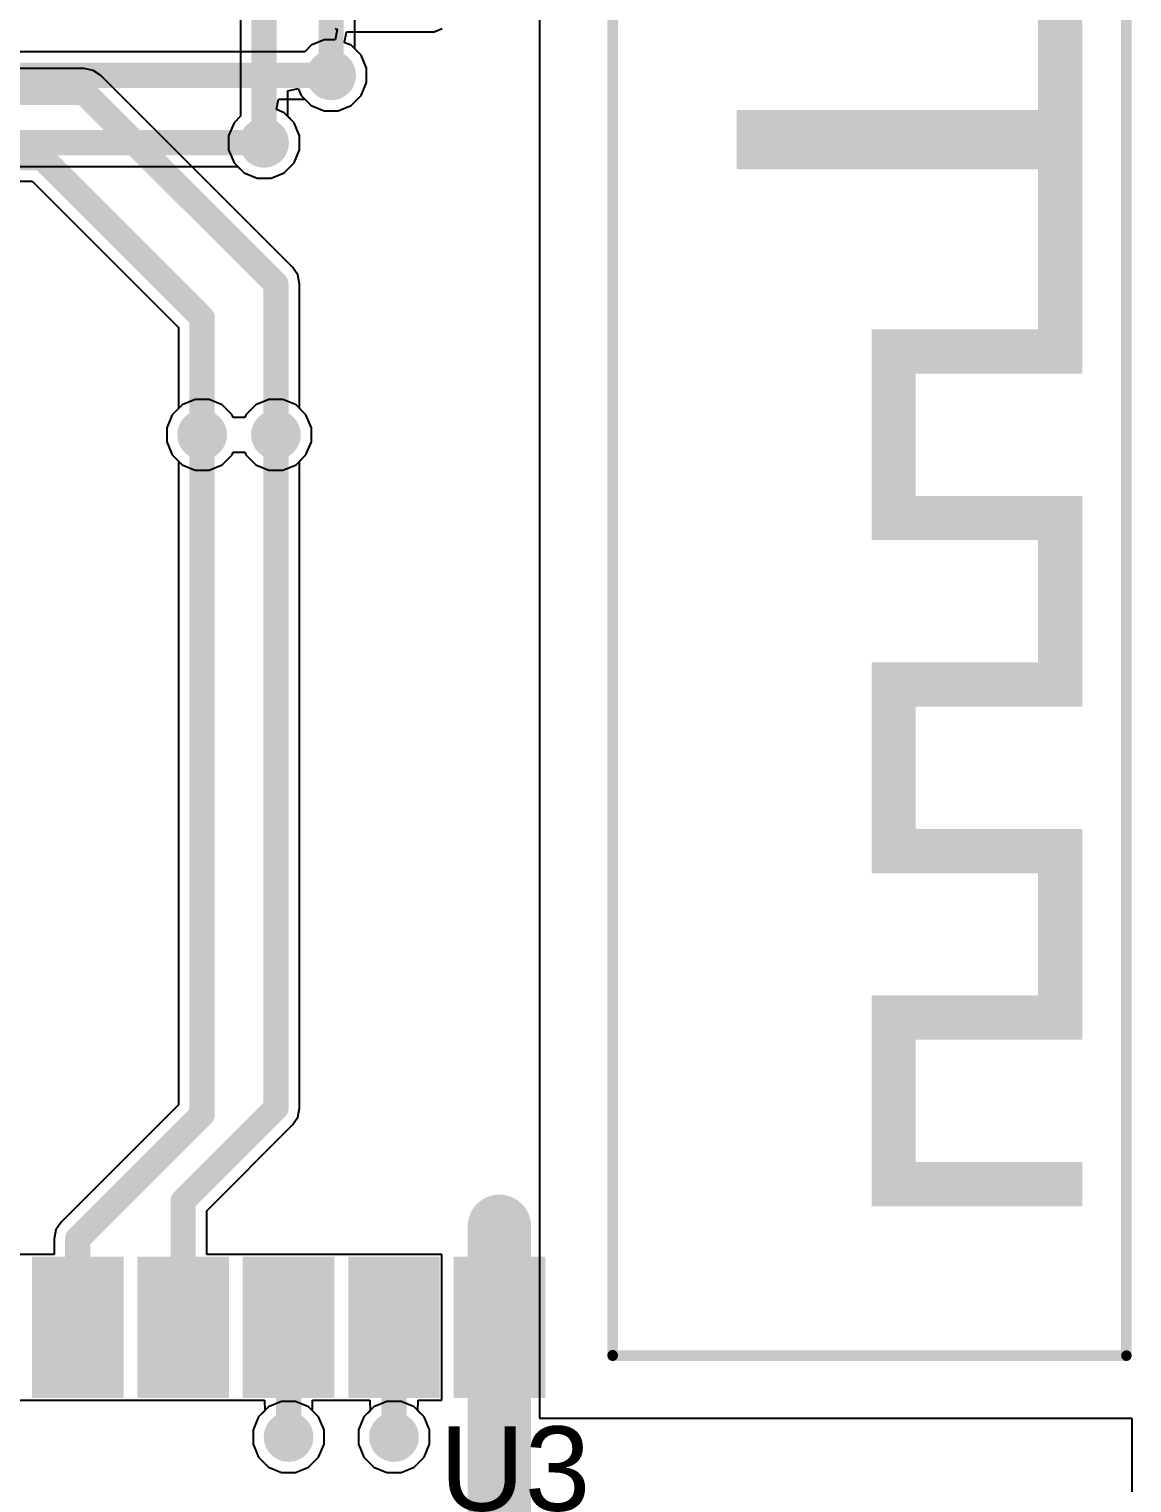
# Model space of a CAD drawing. Header units: millimetres. Extents: x -0.34 to 5.78, y -0.39 to 4.37.
# Drawn here: x 4.939 to 5.462, y 2.725 to 3.415 of the extents above; entities that cross this region are included whole.
import ezdxf

# ---------------------------------------------------------------- set-up
doc = ezdxf.new("R2010")
doc.units = ezdxf.units.MM
doc.header["$MEASUREMENT"] = 0
for name, color, linetype in [('BottomLayer', 5, 'Continuous'), ('BottomSolder', 6, 'Continuous'), ('TopLayer', 1, 'Continuous'), ('TopOverlay', 2, 'Continuous'), ('TopPaste', 8, 'Continuous'), ('TopSolder', 216, 'Continuous'), ('ViaHoleLayer', 16, 'Continuous')]:
    doc.layers.add(name, color=color, linetype=linetype)
doc.styles.add('Arial', font='', dxfattribs={"height": 0.2})
doc.styles.get('Arial').set_extended_font_data('Arial')

# ---------------------------------------------------------------- blocks, each defined once
blk = doc.blocks.new('41_SMD_M______14')
at = {"layer": 'TopLayer'}
for points in [[(0.31496, 0.36732), (0.37402, 0.36732), (0.37402, 0.33189), (0.31496, 0.33189)], [(0.31496, 0.31732), (0.37402, 0.31732), (0.37402, 0.28189), (0.31496, 0.28189)], [(0.31496, 0.26732), (0.37402, 0.26732), (0.37402, 0.23189), (0.31496, 0.23189)], [(0.31496, 0.21732), (0.37402, 0.21732), (0.37402, 0.18189), (0.31496, 0.18189)], [(0.31496, 0.16732), (0.37402, 0.16732), (0.37402, 0.13189), (0.31496, 0.13189)]]:
    blk.add_hatch(color=1, dxfattribs=at).paths.add_polyline_path(points)
at = {"layer": 'TopOverlay'}
for points in [[(-0.302, 0.6051), (-0.205, 0.6051), (-0.205, 0.6261), (-0.302, 0.6261)], [(-0.205, 0.6261), (-0.233, 0.6261), (-0.233, 0.4621), (-0.205, 0.4621)], [(-0.208, 0.6051), (-0.108, 0.6051), (-0.108, 0.6261), (-0.208, 0.6261)], [(-0.108, 0.5261), (-0.108, 0.6261), (-0.129, 0.6261), (-0.129, 0.5261)], [(-0.029, 0.5261), (-0.029, 0.6261), (-0.05, 0.6261), (-0.05, 0.5261)], [(-0.05, 0.6051), (0.05, 0.6051), (0.05, 0.6261), (-0.05, 0.6261)], [(0.029, 0.6261), (0.029, 0.5261), (0.05, 0.5261), (0.05, 0.6261)], [(0.129, 0.5261), (0.129, 0.6261), (0.108, 0.6261), (0.108, 0.5261)], [(0.108, 0.6051), (0.208, 0.6051), (0.208, 0.6261), (0.108, 0.6261)], [(0.208, 0.5261), (0.208, 0.6261), (0.187, 0.6261), (0.187, 0.5261)], [(0.287, 0.5261), (0.287, 0.6261), (0.266, 0.6261), (0.266, 0.5261)], [(-0.129, 0.5261), (-0.029, 0.5261), (-0.029, 0.5471), (-0.129, 0.5471)], [(0.029, 0.5261), (0.129, 0.5261), (0.129, 0.5471), (0.029, 0.5471)], [(0.187, 0.5261), (0.287, 0.5261), (0.287, 0.5471), (0.187, 0.5471)]]:
    blk.add_hatch(color=2, dxfattribs=at).paths.add_polyline_path(points)
at = {"layer": 'TopPaste'}
for points in [[(0.31496, 0.36732), (0.37402, 0.36732), (0.37402, 0.33189), (0.31496, 0.33189)], [(0.31496, 0.31732), (0.37402, 0.31732), (0.37402, 0.28189), (0.31496, 0.28189)], [(0.31496, 0.26732), (0.37402, 0.26732), (0.37402, 0.23189), (0.31496, 0.23189)], [(0.31496, 0.21732), (0.37402, 0.21732), (0.37402, 0.18189), (0.31496, 0.18189)], [(0.31496, 0.16732), (0.37402, 0.16732), (0.37402, 0.13189), (0.31496, 0.13189)]]:
    blk.add_hatch(color=8, dxfattribs=at).paths.add_polyline_path(points)
at = {"layer": 'TopSolder'}
for points in [[(0.31096, 0.37132), (0.37802, 0.37132), (0.37802, 0.32789), (0.31096, 0.32789)], [(0.31096, 0.32132), (0.37802, 0.32132), (0.37802, 0.27789), (0.31096, 0.27789)], [(0.31096, 0.27132), (0.37802, 0.27132), (0.37802, 0.22789), (0.31096, 0.22789)], [(0.31096, 0.22132), (0.37802, 0.22132), (0.37802, 0.17789), (0.31096, 0.17789)], [(0.31096, 0.17132), (0.37802, 0.17132), (0.37802, 0.12789), (0.31096, 0.12789)]]:
    blk.add_hatch(color=216, dxfattribs=at).paths.add_polyline_path(points)
at = {"layer": 'TopOverlay', "const_width": 0.005}
for points in [[(-0.35809, 0.64701), (0.35791, 0.64701)], [(0.35791, 0.40331), (0.35791, 0.64701)], [(-0.35809, 0.40331), (0.35771, 0.40331)]]:
    blk.add_lwpolyline(points, dxfattribs=at)
at = {"layer": 'TopOverlay', "const_width": 0.0025}
for points in [[(0.35666, 0.64701, 1), (0.35916, 0.64701, 1)], [(0.35666, 0.64701, 1), (0.35916, 0.64701, 1)], [(0.35646, 0.40331, 1), (0.35896, 0.40331, 1)], [(0.35666, 0.40331, 1), (0.35916, 0.40331, 1)]]:
    blk.add_lwpolyline(points, format="xyb", close=True, dxfattribs=at)

msp = doc.modelspace()

# ---------------------------------------------------------------- hatches: boundary and pattern name
at = {"layer": 'BottomLayer'}
h = msp.add_hatch(color=5, dxfattribs=at)
edge = h.paths.add_edge_path()
edge.add_arc((5.08219, 3.393), 0.01181, 0, 360)
h = msp.add_hatch(color=5, dxfattribs=at)
edge = h.paths.add_edge_path()
edge.add_arc((5.05038, 3.361), 0.01181, 0, 360)
h = msp.add_hatch(color=5, dxfattribs=at)
edge = h.paths.add_edge_path()
edge.add_arc((5.021, 3.22246), 0.01181, 0, 360)
h = msp.add_hatch(color=5, dxfattribs=at)
edge = h.paths.add_edge_path()
edge.add_arc((5.056, 3.22246), 0.01181, 0, 360)
h = msp.add_hatch(color=5, dxfattribs=at)
edge = h.paths.add_edge_path()
edge.add_arc((5.162, 2.847), 0.01181, 0, 360)
h = msp.add_hatch(color=5, dxfattribs=at)
edge = h.paths.add_edge_path()
edge.add_arc((5.062, 2.747), 0.01181, 0, 360)
h = msp.add_hatch(color=5, dxfattribs=at)
edge = h.paths.add_edge_path()
edge.add_arc((5.112, 2.747), 0.01181, 0, 360)
at = {"layer": 'BottomSolder'}
h = msp.add_hatch(color=6, dxfattribs=at)
edge = h.paths.add_edge_path()
edge.add_arc((5.08219, 3.393), 0.00991, 0, 360)
h = msp.add_hatch(color=6, dxfattribs=at)
edge = h.paths.add_edge_path()
edge.add_arc((5.05038, 3.361), 0.00991, 0, 360)
h = msp.add_hatch(color=6, dxfattribs=at)
edge = h.paths.add_edge_path()
edge.add_arc((5.021, 3.22246), 0.00991, 0, 360)
h = msp.add_hatch(color=6, dxfattribs=at)
edge = h.paths.add_edge_path()
edge.add_arc((5.056, 3.22246), 0.00991, 0, 360)
h = msp.add_hatch(color=6, dxfattribs=at)
edge = h.paths.add_edge_path()
edge.add_arc((5.162, 2.847), 0.00991, 0, 360)
h = msp.add_hatch(color=6, dxfattribs=at)
edge = h.paths.add_edge_path()
edge.add_arc((5.062, 2.747), 0.00991, 0, 360)
h = msp.add_hatch(color=6, dxfattribs=at)
edge = h.paths.add_edge_path()
edge.add_arc((5.112, 2.747), 0.00991, 0, 360)
at = {"layer": 'TopLayer'}
h = msp.add_hatch(color=1, dxfattribs=at)
edge = h.paths.add_edge_path()
edge.add_arc((5.08219, 3.393), 0.01181, 0, 360)
h = msp.add_hatch(color=1, dxfattribs=at)
edge = h.paths.add_edge_path()
edge.add_arc((5.05038, 3.361), 0.01181, 0, 360)
h = msp.add_hatch(color=1, dxfattribs=at)
edge = h.paths.add_edge_path()
edge.add_arc((5.021, 3.22246), 0.01181, 0, 360)
h = msp.add_hatch(color=1, dxfattribs=at)
edge = h.paths.add_edge_path()
edge.add_arc((5.056, 3.22246), 0.01181, 0, 360)
h = msp.add_hatch(color=1, dxfattribs=at)
edge = h.paths.add_edge_path()
edge.add_arc((5.162, 2.847), 0.01181, 0, 360)
h = msp.add_hatch(color=1, dxfattribs=at)
edge = h.paths.add_edge_path()
edge.add_arc((5.062, 2.747), 0.01181, 0, 360)
h = msp.add_hatch(color=1, dxfattribs=at)
edge = h.paths.add_edge_path()
edge.add_arc((5.112, 2.747), 0.01181, 0, 360)
at = {"layer": 'TopSolder'}
h = msp.add_hatch(color=216, dxfattribs=at)
edge = h.paths.add_edge_path()
edge.add_arc((5.08219, 3.393), 0.00991, 0, 360)
h = msp.add_hatch(color=216, dxfattribs=at)
edge = h.paths.add_edge_path()
edge.add_arc((5.05038, 3.361), 0.00991, 0, 360)
h = msp.add_hatch(color=216, dxfattribs=at)
edge = h.paths.add_edge_path()
edge.add_arc((5.021, 3.22246), 0.00991, 0, 360)
h = msp.add_hatch(color=216, dxfattribs=at)
edge = h.paths.add_edge_path()
edge.add_arc((5.056, 3.22246), 0.00991, 0, 360)
h = msp.add_hatch(color=216, dxfattribs=at)
edge = h.paths.add_edge_path()
edge.add_arc((5.162, 2.847), 0.00991, 0, 360)
h = msp.add_hatch(color=216, dxfattribs=at)
edge = h.paths.add_edge_path()
edge.add_arc((5.062, 2.747), 0.00991, 0, 360)
h = msp.add_hatch(color=216, dxfattribs=at)
edge = h.paths.add_edge_path()
edge.add_arc((5.112, 2.747), 0.00991, 0, 360)
at = {"layer": 'ViaHoleLayer'}
h = msp.add_hatch(color=16, dxfattribs=at)
edge = h.paths.add_edge_path()
edge.add_arc((5.08219, 3.393), 0.00591, 0, 360)
h = msp.add_hatch(color=16, dxfattribs=at)
edge = h.paths.add_edge_path()
edge.add_arc((5.05038, 3.361), 0.00591, 0, 360)
h = msp.add_hatch(color=16, dxfattribs=at)
edge = h.paths.add_edge_path()
edge.add_arc((5.021, 3.22246), 0.00591, 0, 360)
h = msp.add_hatch(color=16, dxfattribs=at)
edge = h.paths.add_edge_path()
edge.add_arc((5.056, 3.22246), 0.00591, 0, 360)
h = msp.add_hatch(color=16, dxfattribs=at)
edge = h.paths.add_edge_path()
edge.add_arc((5.162, 2.847), 0.00591, 0, 360)
h = msp.add_hatch(color=16, dxfattribs=at)
edge = h.paths.add_edge_path()
edge.add_arc((5.062, 2.747), 0.00591, 0, 360)
h = msp.add_hatch(color=16, dxfattribs=at)
edge = h.paths.add_edge_path()
edge.add_arc((5.112, 2.747), 0.00591, 0, 360)

# ---------------------------------------------------------------- linework, layer by layer
at = {"layer": 'BottomLayer'}
for p, q in [((5.181, 3.533), (5.181, 2.756)), ((5.03916, 3.42798), (5.03916, 3.37356)), ((5.0934, 3.40556), (5.0934, 3.42066)), ((5.09644, 3.40252), (5.0934, 3.40556)), ((5.099, 3.39634), (5.09644, 3.40252)), ((4.965, 3.39622), (4.25956, 3.39622)), ((4.96929, 3.39536), (4.965, 3.39622)), ((4.965, 3.39622), (4.965, 3.39622)), ((4.97293, 3.39293), (4.96929, 3.39536)), ((5.099, 3.38966), (5.099, 3.39634)), ((5.06393, 3.30193), (4.97293, 3.39293)), ((5.06159, 3.38573), (5.06659, 3.38672)), ((5.06659, 3.38672), (5.06794, 3.38348)), ((5.09644, 3.38348), (5.099, 3.38966)), ((5.06159, 3.37356), (5.06159, 3.38573)), ((5.06794, 3.38348), (5.07267, 3.37875)), ((5.09171, 3.37875), (5.09644, 3.38348)), ((5.03916, 3.37356), (5.03613, 3.37052)), ((5.06463, 3.37052), (5.06159, 3.37356)), ((5.07267, 3.37875), (5.07885, 3.37619)), ((5.07885, 3.37619), (5.08553, 3.37619)), ((5.08553, 3.37619), (5.09171, 3.37875)), ((5.03613, 3.37052), (5.03357, 3.36434)), ((5.06719, 3.36434), (5.06463, 3.37052)), ((5.03357, 3.36434), (5.03357, 3.35766)), ((5.06719, 3.35766), (5.06719, 3.36434)), ((5.03357, 3.35766), (5.03613, 3.35148)), ((5.06463, 3.35148), (5.06719, 3.35766)), ((5.03613, 3.35148), (5.04086, 3.34675)), ((5.04086, 3.34675), (5.04703, 3.34419)), ((5.05372, 3.34419), (5.0599, 3.34675)), ((5.0599, 3.34675), (5.06463, 3.35148)), ((4.26056, 3.34278), (4.94035, 3.34278)), ((4.94035, 3.34278), (5.00978, 3.27335)), ((5.04703, 3.34419), (5.05372, 3.34419)), ((5.06636, 3.29829), (5.06393, 3.30193)), ((5.06393, 3.30193), (5.06393, 3.30193)), ((5.06722, 3.294), (5.06636, 3.29829)), ((5.06722, 3.23502), (5.06722, 3.294)), ((5.00978, 3.27335), (5.00978, 3.23502)), ((5.00978, 3.23502), (5.00675, 3.23198)), ((5.07025, 3.23198), (5.06722, 3.23502)), ((5.00675, 3.23198), (5.00419, 3.2258)), ((5.07281, 3.2258), (5.07025, 3.23198)), ((5.00419, 3.2258), (5.00419, 3.21911)), ((5.07281, 3.21911), (5.07281, 3.2258)), ((5.00419, 3.21911), (5.00675, 3.21293)), ((5.07025, 3.21293), (5.07281, 3.21911)), ((5.00675, 3.21293), (5.01148, 3.2082)), ((5.01148, 3.2082), (5.01766, 3.20565)), ((5.02434, 3.20565), (5.03052, 3.2082)), ((5.03052, 3.2082), (5.03525, 3.21293)), ((5.03525, 3.21293), (5.03579, 3.21424)), ((5.03579, 3.21424), (5.04121, 3.21424)), ((5.04121, 3.21424), (5.04175, 3.21293)), ((5.04175, 3.21293), (5.04648, 3.2082)), ((5.04648, 3.2082), (5.05266, 3.20565)), ((5.05934, 3.20565), (5.06552, 3.2082)), ((5.06552, 3.2082), (5.07025, 3.21293)), ((5.01766, 3.20565), (5.02434, 3.20565)), ((5.05266, 3.20565), (5.05934, 3.20565)), ((5.05248, 2.76125), (5.04775, 2.75652)), ((5.05866, 2.76381), (5.05248, 2.76125)), ((5.06534, 2.76381), (5.05866, 2.76381)), ((5.07152, 2.76125), (5.06534, 2.76381)), ((5.07625, 2.75652), (5.07152, 2.76125)), ((5.10248, 2.76125), (5.09775, 2.75652)), ((5.10866, 2.76381), (5.10248, 2.76125)), ((5.11534, 2.76381), (5.10866, 2.76381)), ((5.12152, 2.76125), (5.11534, 2.76381)), ((5.12625, 2.75652), (5.12152, 2.76125)), ((5.04775, 2.75652), (5.04519, 2.75034)), ((5.07881, 2.75034), (5.07625, 2.75652)), ((5.09775, 2.75652), (5.09519, 2.75034)), ((5.12881, 2.75034), (5.12625, 2.75652)), ((5.181, 2.756), (5.462, 2.756)), ((5.462, 2.756), (5.462, 0.36541)), ((5.04519, 2.75034), (5.04519, 2.74366)), ((5.07881, 2.74366), (5.07881, 2.75034)), ((5.09519, 2.75034), (5.09519, 2.74366)), ((5.12881, 2.74366), (5.12881, 2.75034)), ((5.04519, 2.74366), (5.04775, 2.73748)), ((5.07625, 2.73748), (5.07881, 2.74366)), ((5.09519, 2.74366), (5.09775, 2.73748)), ((5.12625, 2.73748), (5.12881, 2.74366)), ((5.04775, 2.73748), (5.05248, 2.73275)), ((5.05248, 2.73275), (5.05866, 2.73019)), ((5.06534, 2.73019), (5.07152, 2.73275)), ((5.07152, 2.73275), (5.07625, 2.73748)), ((5.09775, 2.73748), (5.10248, 2.73275)), ((5.10248, 2.73275), (5.10866, 2.73019)), ((5.11534, 2.73019), (5.12152, 2.73275)), ((5.12152, 2.73275), (5.12625, 2.73748)), ((5.05866, 2.73019), (5.06534, 2.73019)), ((5.10866, 2.73019), (5.11534, 2.73019))]:
    msp.add_line(p, q, dxfattribs=at)
at = {"layer": 'BottomLayer', "const_width": 0.012}
for points in [[(5.08219, 3.393), (5.08219, 3.44181)], [(5.05038, 3.361), (5.05038, 3.43262)], [(4.247, 3.385), (4.965, 3.385)], [(4.965, 3.385), (5.056, 3.294)], [(4.248, 3.354), (4.945, 3.354)], [(4.945, 3.354), (5.021, 3.278)], [(5.056, 3.22246), (5.056, 3.294)], [(5.021, 3.222), (5.021, 3.278)]]:
    msp.add_lwpolyline(points, dxfattribs=at)
at = {"layer": 'BottomLayer', "const_width": 0.006}
for points in [[(5.07919, 3.393, 1), (5.08519, 3.393, 1)], [(4.962, 3.385, 1), (4.968, 3.385, 1)], [(4.962, 3.385, 1), (4.968, 3.385, 1)], [(5.04738, 3.361, 1), (5.05338, 3.361, 1)], [(4.942, 3.354, 1), (4.948, 3.354, 1)], [(4.942, 3.354, 1), (4.948, 3.354, 1)], [(5.053, 3.294, 1), (5.059, 3.294, 1)], [(5.053, 3.294, 1), (5.059, 3.294, 1)], [(5.018, 3.278, 1), (5.024, 3.278, 1)], [(5.018, 3.278, 1), (5.024, 3.278, 1)], [(5.053, 3.22246, 1), (5.059, 3.22246, 1)], [(5.018, 3.222, 1), (5.024, 3.222, 1)]]:
    msp.add_lwpolyline(points, format="xyb", close=True, dxfattribs=at)
at = {"layer": 'TopLayer'}
for p, q in [((5.181, 3.533), (5.181, 2.756)), ((5.08505, 3.41481), (5.08405, 3.40981)), ((5.08417, 3.41517), (5.08481, 3.41491)), ((5.08481, 3.41491), (5.08505, 3.41481)), ((5.131, 3.41359), (5.13483, 3.41517)), ((5.07885, 3.40981), (5.07267, 3.40725)), ((5.08363, 3.40981), (5.07885, 3.40981)), ((5.08405, 3.40981), (5.08363, 3.40981)), ((5.08849, 3.40859), (5.08948, 3.41359)), ((5.08873, 3.40849), (5.08849, 3.40859)), ((5.09171, 3.40725), (5.08873, 3.40849)), ((5.08948, 3.41359), (5.0899, 3.41359)), ((5.0899, 3.41359), (5.131, 3.41359)), ((5.06963, 3.40422), (4.793, 3.40422)), ((5.07267, 3.40725), (5.06963, 3.40422)), ((5.09644, 3.40252), (5.09171, 3.40725)), ((5.099, 3.39634), (5.09644, 3.40252)), ((5.099, 3.38966), (5.099, 3.39634)), ((5.09644, 3.38348), (5.099, 3.38966)), ((5.0562, 3.37678), (5.05719, 3.38178)), ((5.05719, 3.38178), (5.06963, 3.38178)), ((5.06963, 3.38178), (5.07267, 3.37875)), ((5.09171, 3.37875), (5.09644, 3.38348)), ((5.0599, 3.37525), (5.0562, 3.37678)), ((5.06463, 3.37052), (5.0599, 3.37525)), ((5.07267, 3.37875), (5.07885, 3.37619)), ((5.07885, 3.37619), (5.08553, 3.37619)), ((5.08553, 3.37619), (5.09171, 3.37875)), ((5.06719, 3.36434), (5.06463, 3.37052)), ((5.06719, 3.35766), (5.06719, 3.36434)), ((5.06463, 3.35148), (5.06719, 3.35766)), ((4.82265, 3.34978), (5.03782, 3.34978)), ((5.03782, 3.34978), (5.04086, 3.34675)), ((5.04086, 3.34675), (5.04703, 3.34419)), ((5.05372, 3.34419), (5.0599, 3.34675)), ((5.0599, 3.34675), (5.06463, 3.35148)), ((5.04703, 3.34419), (5.05372, 3.34419)), ((5.01148, 3.23671), (5.00675, 3.23198)), ((5.01766, 3.23927), (5.01148, 3.23671)), ((5.02434, 3.23927), (5.01766, 3.23927)), ((5.03052, 3.23671), (5.02434, 3.23927)), ((5.03525, 3.23198), (5.03052, 3.23671)), ((5.04648, 3.23671), (5.04175, 3.23198)), ((5.05266, 3.23927), (5.04648, 3.23671)), ((5.05934, 3.23927), (5.05266, 3.23927)), ((5.06552, 3.23671), (5.05934, 3.23927)), ((5.07025, 3.23198), (5.06552, 3.23671)), ((5.00675, 3.23198), (5.00419, 3.2258)), ((5.03579, 3.23067), (5.03525, 3.23198)), ((5.04121, 3.23067), (5.03579, 3.23067)), ((5.04175, 3.23198), (5.04121, 3.23067)), ((5.07281, 3.2258), (5.07025, 3.23198)), ((5.00419, 3.2258), (5.00419, 3.21911)), ((5.07281, 3.21911), (5.07281, 3.2258)), ((5.00419, 3.21911), (5.00675, 3.21293)), ((5.07025, 3.21293), (5.07281, 3.21911)), ((5.00675, 3.21293), (5.00978, 3.2099)), ((5.00978, 3.2099), (5.00978, 2.90465)), ((5.06722, 3.2099), (5.07025, 3.21293)), ((5.06722, 2.903), (5.06722, 3.2099)), ((5.00978, 2.90465), (4.95407, 2.84893)), ((5.06393, 2.89507), (5.06636, 2.89871)), ((5.06636, 2.89871), (5.06722, 2.903)), ((5.06722, 2.903), (5.06722, 2.903)), ((5.02322, 2.85435), (5.06393, 2.89507)), ((4.95407, 2.84893), (4.95164, 2.84529)), ((5.02322, 2.83353), (5.02322, 2.85435)), ((4.95164, 2.84529), (4.95078, 2.841)), ((4.95078, 2.841), (4.95078, 2.841)), ((4.95078, 2.841), (4.95078, 2.83353)), ((4.93928, 2.83353), (4.93472, 2.83353)), ((4.93972, 2.83353), (4.93928, 2.83353)), ((4.95078, 2.83353), (4.93972, 2.83353)), ((5.03428, 2.83353), (5.02322, 2.83353)), ((5.03472, 2.83353), (5.03428, 2.83353)), ((5.03928, 2.83353), (5.03472, 2.83353)), ((5.03972, 2.83353), (5.03928, 2.83353)), ((5.08428, 2.83353), (5.03972, 2.83353)), ((5.08472, 2.83353), (5.08428, 2.83353)), ((5.08928, 2.83353), (5.08472, 2.83353)), ((5.08972, 2.83353), (5.08928, 2.83353)), ((5.13472, 2.83353), (5.08972, 2.83353)), ((5.13472, 2.76447), (5.13472, 2.83353)), ((4.93472, 2.76447), (4.93928, 2.76447)), ((4.93928, 2.76447), (4.93972, 2.76447)), ((4.93972, 2.76447), (4.98428, 2.76447)), ((4.98428, 2.76447), (4.98472, 2.76447)), ((4.98472, 2.76447), (4.98928, 2.76447)), ((4.98928, 2.76447), (4.98972, 2.76447)), ((4.98972, 2.76447), (5.03428, 2.76447)), ((5.03428, 2.76447), (5.03472, 2.76447)), ((5.03472, 2.76447), (5.03928, 2.76447)), ((5.03928, 2.76447), (5.03972, 2.76447)), ((5.03972, 2.76447), (5.05058, 2.76447)), ((5.0507, 2.75947), (5.04775, 2.75652)), ((5.05058, 2.76447), (5.0507, 2.75947)), ((5.0733, 2.75947), (5.07342, 2.76447)), ((5.07625, 2.75652), (5.0733, 2.75947)), ((5.07342, 2.76447), (5.08428, 2.76447)), ((5.08428, 2.76447), (5.08472, 2.76447)), ((5.08472, 2.76447), (5.08928, 2.76447)), ((5.08928, 2.76447), (5.08972, 2.76447)), ((5.08972, 2.76447), (5.10058, 2.76447)), ((5.1007, 2.75947), (5.09775, 2.75652)), ((5.10058, 2.76447), (5.1007, 2.75947)), ((5.1233, 2.75947), (5.12342, 2.76447)), ((5.12625, 2.75652), (5.1233, 2.75947)), ((5.12342, 2.76447), (5.13472, 2.76447)), ((5.04775, 2.75652), (5.04519, 2.75034)), ((5.07881, 2.75034), (5.07625, 2.75652)), ((5.09775, 2.75652), (5.09519, 2.75034)), ((5.12881, 2.75034), (5.12625, 2.75652)), ((5.181, 2.756), (5.462, 2.756)), ((5.462, 2.756), (5.462, 0.0251)), ((5.04519, 2.75034), (5.04519, 2.74366)), ((5.07881, 2.74366), (5.07881, 2.75034)), ((5.09519, 2.75034), (5.09519, 2.74366)), ((5.12881, 2.74366), (5.12881, 2.75034)), ((5.04519, 2.74366), (5.04775, 2.73748)), ((5.07625, 2.73748), (5.07881, 2.74366)), ((5.09519, 2.74366), (5.09775, 2.73748)), ((5.12625, 2.73748), (5.12881, 2.74366)), ((5.04775, 2.73748), (5.05248, 2.73275)), ((5.05248, 2.73275), (5.05866, 2.73019)), ((5.06534, 2.73019), (5.07152, 2.73275)), ((5.07152, 2.73275), (5.07625, 2.73748)), ((5.09775, 2.73748), (5.10248, 2.73275)), ((5.10248, 2.73275), (5.10866, 2.73019)), ((5.11534, 2.73019), (5.12152, 2.73275)), ((5.12152, 2.73275), (5.12625, 2.73748)), ((5.05866, 2.73019), (5.06534, 2.73019)), ((5.10866, 2.73019), (5.11534, 2.73019))]:
    msp.add_line(p, q, dxfattribs=at)
for points, const_width in [([(4.793, 3.393), (5.08219, 3.393)], 0.012), ([(4.818, 3.361), (5.05038, 3.361)], 0.012), ([(5.056, 2.903), (5.056, 3.22246)], 0.012), ([(5.021, 2.9), (5.021, 3.222)], 0.012), ([(4.962, 2.841), (5.021, 2.9)], 0.012), ([(5.012, 2.859), (5.056, 2.903)], 0.012), ([(5.012, 2.799), (5.012, 2.859)], 0.012), ([(5.162, 2.799), (5.162, 2.847)], 0.03), ([(4.962, 2.799), (4.962, 2.841)], 0.012), ([(5.162, 2.697), (5.162, 2.799)], 0.03), ([(5.062, 2.747), (5.062, 2.799)], 0.012), ([(5.112, 2.747), (5.112, 2.799)], 0.012)]:
    msp.add_lwpolyline(points, dxfattribs=dict(at, const_width=const_width))
for points, const_width in [([(5.07919, 3.393, 1), (5.08519, 3.393, 1)], 0.006), ([(5.04738, 3.361, 1), (5.05338, 3.361, 1)], 0.006), ([(5.053, 3.22246, 1), (5.059, 3.22246, 1)], 0.006), ([(5.018, 3.222, 1), (5.024, 3.222, 1)], 0.006), ([(5.018, 2.9, 1), (5.024, 2.9, 1)], 0.006), ([(5.018, 2.9, 1), (5.024, 2.9, 1)], 0.006), ([(5.053, 2.903, 1), (5.059, 2.903, 1)], 0.006), ([(5.053, 2.903, 1), (5.059, 2.903, 1)], 0.006), ([(5.009, 2.859, 1), (5.015, 2.859, 1)], 0.006), ([(5.009, 2.859, 1), (5.015, 2.859, 1)], 0.006), ([(5.1545, 2.847, 1), (5.1695, 2.847, 1)], 0.015), ([(4.959, 2.841, 1), (4.965, 2.841, 1)], 0.006), ([(4.959, 2.841, 1), (4.965, 2.841, 1)], 0.006), ([(5.1545, 2.799, 1), (5.1695, 2.799, 1)], 0.015), ([(5.1545, 2.799, 1), (5.1695, 2.799, 1)], 0.015), ([(4.959, 2.799, 1), (4.965, 2.799, 1)], 0.006), ([(5.009, 2.799, 1), (5.015, 2.799, 1)], 0.006), ([(5.059, 2.799, 1), (5.065, 2.799, 1)], 0.006), ([(5.109, 2.799, 1), (5.115, 2.799, 1)], 0.006), ([(5.059, 2.747, 1), (5.065, 2.747, 1)], 0.006), ([(5.109, 2.747, 1), (5.115, 2.747, 1)], 0.006)]:
    msp.add_lwpolyline(points, format="xyb", close=True, dxfattribs=dict(at, const_width=const_width))

# ---------------------------------------------------------------- block references
at = {"rotation": 270}
msp.add_blockref('41_SMD_M______14', (4.81239, 3.14349), dxfattribs=at)

# ---------------------------------------------------------------- texts
at = {"layer": 'TopOverlay', "style": 'Arial'}
msp.add_text('U3', height=0.04, dxfattribs=at).set_placement((5.13368, 2.71201))

doc.saveas('drawing.dxf')
